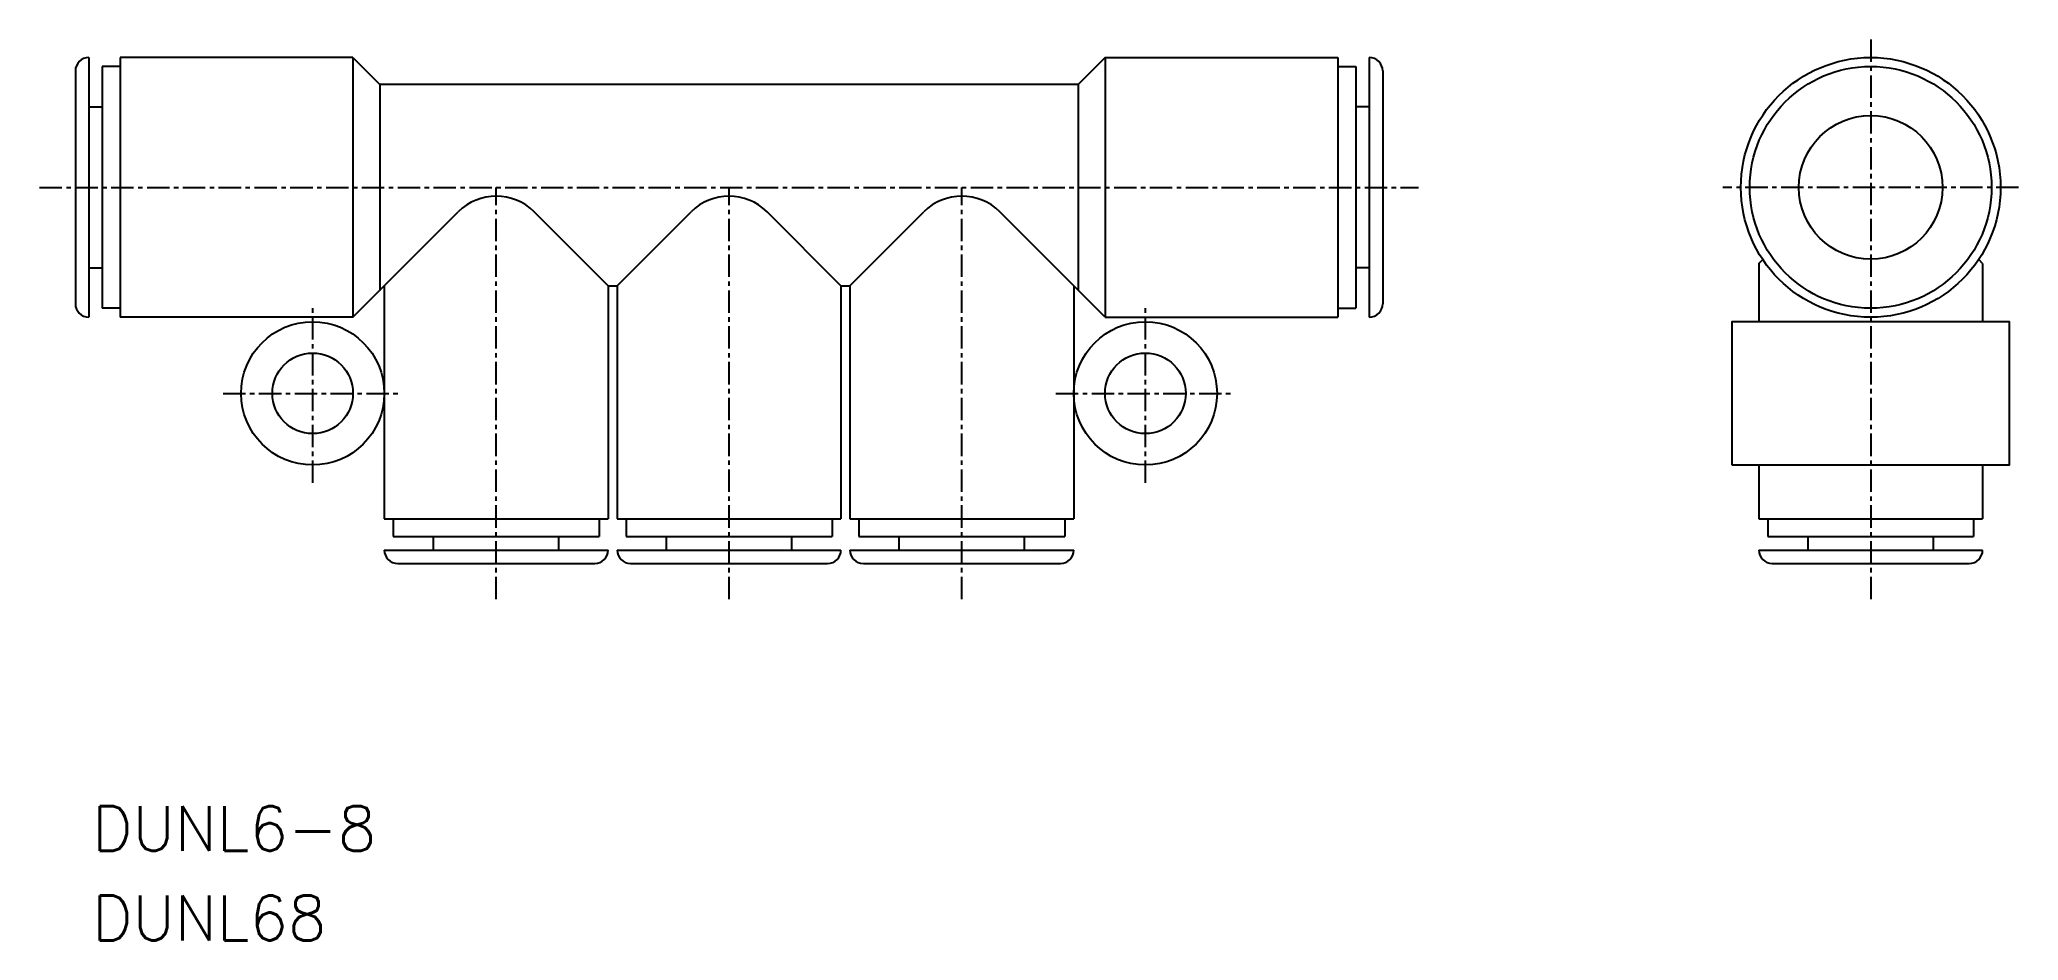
# Model space of a CAD drawing. Extents: x 80 to 191, y 73 to 123.
import ezdxf
from ezdxf.enums import TextEntityAlignment as Align

# ---------------------------------------------------------------- set-up
doc = ezdxf.new("R2010")
doc.units = 0
doc.linetypes.add('CENTER', pattern=[2, 1.25, -0.25, 0.25, -0.25])
doc.layers.get('0').update_dxf_attribs({"linetype": 'CONTINUOUS'})
doc.layers.add('CENTER', color=1, linetype='CENTER')
doc.styles.get("Standard").update_dxf_attribs({"font": 'txt.shx', "bigfont": 'extfont.shx'})

msp = doc.modelspace()

# ---------------------------------------------------------------- linework, layer by layer
at = {"color": 7, "linetype": 'CONTINUOUS'}
for p, q in [((83.25, 122.25), (83.25, 107.75)), ((83.25, 122.25), (83.25, 122.25)), ((84, 121.75), (84, 108.25)), ((85, 121.75), (84, 121.75)), ((85, 122.25), (85, 107.75)), ((98, 122.25), (85, 122.25)), ((98, 122.25), (99.5, 120.75)), ((98, 122.25), (98, 107.75)), ((140, 122.25), (138.5, 120.75)), ((140, 122.25), (153, 122.25)), ((140, 122.25), (140, 107.75)), ((153, 122.25), (153, 107.75)), ((153, 121.75), (154, 121.75)), ((154, 121.75), (154, 108.25)), ((154.75, 122.25), (154.75, 122.25)), ((154.75, 122.25), (154.75, 107.75)), ((82.5, 121.5), (82.5, 108.5)), ((99.5, 120.75), (99.5, 109.25)), ((138.5, 120.75), (99.5, 120.75)), ((138.5, 120.75), (138.5, 109.25)), ((155.5, 121.5), (155.5, 108.5)), ((83.25, 119.5), (84, 119.5)), ((154.75, 119.5), (154, 119.5)), ((98, 107.75), (103.88, 113.63)), ((112.25, 109.5), (108.12, 113.63)), ((112.75, 109.5), (116.88, 113.63)), ((125.25, 109.5), (121.12, 113.63)), ((125.75, 109.5), (129.88, 113.63)), ((140, 107.75), (134.12, 113.63)), ((83.25, 110.5), (84, 110.5)), ((154.75, 110.5), (154, 110.5)), ((176.5, 110.75), (176.72, 110.97)), ((176.5, 110.75), (176.5, 107.5)), ((189, 110.75), (188.78, 110.97)), ((189, 110.75), (189, 107.5)), ((99.75, 109.5), (99.75, 96.5)), ((112.25, 109.5), (112.75, 109.5)), ((112.25, 109.5), (112.25, 96.5)), ((112.75, 109.5), (112.75, 96.5)), ((125.25, 109.5), (125.25, 96.5)), ((125.25, 109.5), (125.75, 109.5)), ((125.75, 109.5), (125.75, 96.5)), ((138.25, 109.5), (138.25, 96.5)), ((83.25, 107.75), (83.25, 107.75)), ((85, 108.25), (84, 108.25)), ((98, 107.75), (85, 107.75)), ((140, 107.75), (153, 107.75)), ((153, 108.25), (154, 108.25)), ((154.75, 107.75), (154.75, 107.75)), ((176.5, 99.5), (176.5, 96.5)), ((189, 99.5), (189, 96.5)), ((99.75, 96.5), (112.25, 96.5)), ((100.25, 96.5), (100.25, 95.5)), ((111.75, 96.5), (111.75, 95.5)), ((112.75, 96.5), (125.25, 96.5)), ((113.25, 96.5), (113.25, 95.5)), ((124.75, 96.5), (124.75, 95.5)), ((125.75, 96.5), (138.25, 96.5)), ((126.25, 96.5), (126.25, 95.5)), ((137.75, 96.5), (137.75, 95.5)), ((176.5, 96.5), (189, 96.5)), ((177, 96.5), (177, 95.5)), ((188.5, 96.5), (188.5, 95.5)), ((100.25, 95.5), (111.75, 95.5)), ((102.5, 94.75), (102.5, 95.5)), ((109.5, 94.75), (109.5, 95.5)), ((113.25, 95.5), (124.75, 95.5)), ((115.5, 94.75), (115.5, 95.5)), ((122.5, 94.75), (122.5, 95.5)), ((126.25, 95.5), (137.75, 95.5)), ((128.5, 94.75), (128.5, 95.5)), ((135.5, 94.75), (135.5, 95.5)), ((177, 95.5), (188.5, 95.5)), ((179.25, 94.75), (179.25, 95.5)), ((186.25, 94.75), (186.25, 95.5)), ((99.75, 94.75), (112.25, 94.75)), ((99.75, 94.75), (99.75, 94.75)), ((100.5, 94), (111.5, 94)), ((112.25, 94.75), (112.25, 94.75)), ((112.75, 94.75), (112.75, 94.75)), ((112.75, 94.75), (125.25, 94.75)), ((113.5, 94), (124.5, 94)), ((125.25, 94.75), (125.25, 94.75)), ((125.75, 94.75), (138.25, 94.75)), ((125.75, 94.75), (125.75, 94.75)), ((126.5, 94), (137.5, 94)), ((138.25, 94.75), (138.25, 94.75)), ((176.5, 94.75), (176.5, 94.75)), ((176.5, 94.75), (189, 94.75)), ((177.25, 94), (188.25, 94)), ((189, 94.75), (189, 94.75))]:
    msp.add_line(p, q, dxfattribs=at)
at = {"color": 1, "linetype": 'CENTER'}
for p, q in [((80.5, 115), (157.5, 115)), ((106, 92), (106, 115)), ((119, 92), (119, 115)), ((132, 92), (132, 115)), ((95.75, 98.5), (95.75, 108.5)), ((142.25, 98.5), (142.25, 108.5)), ((90.75, 103.5), (100.75, 103.5)), ((137.25, 103.5), (147.25, 103.5))]:
    msp.add_line(p, q, dxfattribs=at)
at = {"color": 7, "linetype": 'CONTINUOUS'}
msp.add_lwpolyline([(175, 99.5), (190.5, 99.5), (190.5, 107.5), (175, 107.5)], close=True, dxfattribs=at)
for centre, radius in [((182.75, 115), 7.25), ((182.75, 115), 6.75), ((182.75, 115), 4.01), ((95.75, 103.5), 4), ((142.25, 103.5), 4), ((95.75, 103.5), 2.25), ((142.25, 103.5), 2.25)]:
    msp.add_circle(centre, radius, dxfattribs=at)
for centre, radius, start, end in [((83.25, 121.5), 0.75, 90, 180), ((154.75, 121.5), 0.75, 0, 90), ((106, 111.51), 3, 45, 135), ((119, 111.51), 3, 45, 135), ((132, 111.51), 3, 45, 135), ((83.25, 108.5), 0.75, 180, 270), ((154.75, 108.5), 0.75, 270, 0), ((100.5, 94.75), 0.75, 180, 270), ((111.5, 94.75), 0.75, 270, 0), ((113.5, 94.75), 0.75, 180, 270), ((124.5, 94.75), 0.75, 270, 0), ((126.5, 94.75), 0.75, 180, 270), ((137.5, 94.75), 0.75, 270, 0), ((177.25, 94.75), 0.75, 180, 270), ((188.25, 94.75), 0.75, 270, 0)]:
    msp.add_arc(centre, radius, start, end, dxfattribs=at)
at = {"layer": 'CENTER', "color": 1, "linetype": 'CENTER'}
for p, q in [((182.75, 123.25), (182.75, 92)), ((191, 115), (174.5, 115))]:
    msp.add_line(p, q, dxfattribs=at)

# ---------------------------------------------------------------- texts
at = {"color": 7, "linetype": 'CONTINUOUS'}
for s, p in [('DUNL6-8', (83.44, 79.21)), ('DUNL68', (83.44, 74.21))]:
    msp.add_text(s, height=2.5, dxfattribs=at).set_placement(p, align=Align.MIDDLE_LEFT)

doc.saveas('drawing.dxf')
